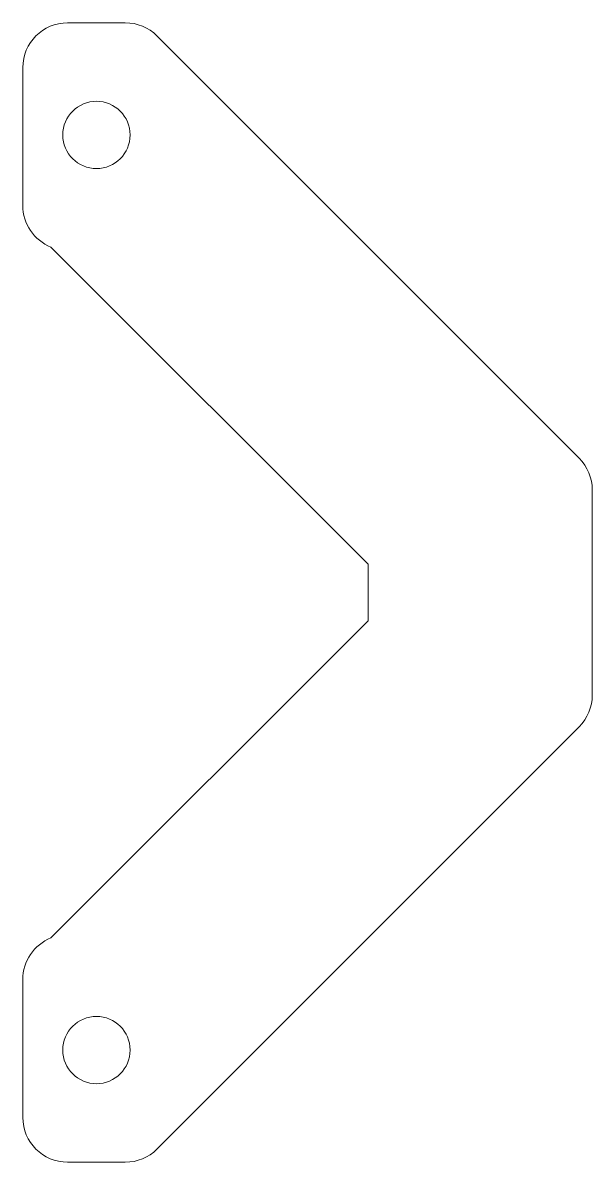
# Model space of a CAD drawing. Header units: millimetres. Extents: x -12.7 to 12.7, y -25.4 to 25.4.
import ezdxf

# ---------------------------------------------------------------- set-up
doc = ezdxf.new("R2010")
doc.units = ezdxf.units.MM

msp = doc.modelspace()

# ---------------------------------------------------------------- linework, layer by layer
at = {"color": 7, "linetype": 'Continuous', "lineweight": 15}
for p, q in [((-8.128, 25.4), (-10.7, 25.4)), ((12.114, 5.986), (-6.714, 24.814)), ((-12.7, 23.4), (-12.7, 17.257)), ((2.7, 1.258), (-11.442, 15.4)), ((12.7, -4.572), (12.7, 4.572)), ((2.7, -1.258), (2.7, 1.258)), ((-11.442, -15.4), (2.7, -1.258)), ((-6.714, -24.814), (12.114, -5.986)), ((-12.7, -17.257), (-12.7, -23.4)), ((-10.7, -25.4), (-8.128, -25.4))]:
    msp.add_line(p, q, dxfattribs=at)
for centre in [(-9.414, 20.4), (-9.414, -20.4)]:
    msp.add_circle(centre, 1.5, dxfattribs=at)
for centre, start, end in [((-10.7, 23.4), 90, 180), ((-8.128, 23.4), 45, 90), ((-10.7, 17.257), 180, 248.2185), ((10.7, 4.572), 0, 45), ((10.7, -4.572), 315, 0), ((-10.7, -17.257), 111.7815, 180), ((-10.7, -23.4), 180, 270), ((-8.128, -23.4), 270, 315)]:
    msp.add_arc(centre, 2, start, end, dxfattribs=at)

doc.saveas('drawing.dxf')
